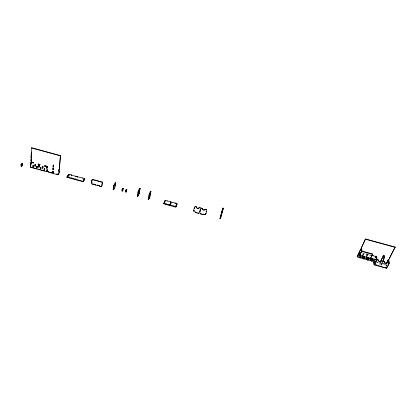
<?xml version="1.0" encoding="UTF-8"?>
<svg xmlns="http://www.w3.org/2000/svg" width="416" height="416" viewBox="0 0 416 416"><rect width="100%" height="100%" fill="white"/><g stroke="black" fill="none" stroke-linecap="round" stroke-linejoin="round"><path stroke-width="0.31" stroke-dasharray="2.08 1.56" d="M362.445 255.497L363.064 254.212L363.506 254.587M362.471 255.757L363.168 254.316L363.61 254.691L363.142 255.653M362.861 255.611L363.48 254.327M362.887 255.871L363.584 254.431M366.912 253.812L366.782 254.394L366.912 253.812L368.576 254.264L368.446 254.852L368.576 254.264M366.288 256.547L366.907 255.268L367.354 255.642M366.314 256.812L367.016 255.367L367.458 255.746L366.907 255.268M367.588 254.358L367.744 254.041L367.77 254.301M366.574 256.594L367.016 255.367M366.699 256.662L367.323 255.382M366.73 256.922L367.432 255.481M375.788 261.934L379.101 262.844L379.262 262.527L379.886 262.699L380.136 264.571M380.047 265.429L379.829 263.817L380.406 263.614L380.266 262.548L380.921 262.985L380.302 262.813L380.947 261.544M380.723 263.032L380.884 262.714M384.077 264.207L384.202 263.624L384.077 264.207L382.975 263.905M383.136 263.588L386.313 264.462L386.152 264.779L385.736 264.664L385.902 264.347M385.892 265.736L386.474 265.533L385.892 265.736L385.97 266.276M362.565 252.876L371.103 255.216M366.756 254.134L368.42 254.587M362.409 253.198L370.947 255.533M363.61 254.691L363.064 254.212M375.95 261.617L378.711 262.376M376.86 261.976L378.518 262.428M382.382 263.489L379.07 262.579L379.101 262.844M382.933 263.64L386.11 264.508L386.386 266.391M379.829 263.817L380.245 263.931M386.313 264.462L386.474 265.533M386.214 266.5L385.861 264.082L385.736 264.664M374.858 257.806L374.889 258.071M363.168 254.316L363.194 254.576"/><path stroke-width="0.62" d="M20.8 164.85L22.053 163.452L22.63 163.535L22.589 164.949L21.497 166.348L21.091 166.239L21.148 164.278M21.33 164.107L21.294 165.329L21.84 164.715L21.871 163.654L22.454 163.738L22.053 163.452M21.497 166.348L21.71 165.084L21.122 165.178L21.528 165.287M21.71 165.084L21.7 165.438L22.246 164.824L22.277 163.764M46.753 171.746L47.024 169.785L46.753 171.746L30.638 167.331L30.774 163.8L31.356 163.706L31.382 162.999L30.8 163.093L31.382 162.999M30.8 163.093L30.841 162.027L31.424 161.933L30.841 162.027M30.898 160.597L31.481 160.508L30.898 160.597L30.956 159.167L31.538 159.078L30.956 159.167M31.013 157.732L31.595 157.643L31.013 157.732L31.574 147.716L60.424 155.6L59.4 169.593L58.833 169.692L58.729 171.101L59.296 171.002L58.729 171.101M30.638 167.331L30.95 163.597M31.19 157.529L31.408 152.012M30.774 163.8L31.179 163.909L31.205 163.202M31.247 162.136L31.304 160.711M31.361 159.281L31.418 157.841M33.259 163.046L33.452 162.49L33.259 163.046L31.642 162.604L31.829 162.042L32.911 162.339M31.642 162.604L31.829 162.042M32.947 166.894L33.181 165.282L32.947 166.894L33.524 166.8L33.119 166.691M33.348 167.008L33.582 165.391M34.871 165.994L35.11 164.377L34.871 165.994L35.277 166.109L35.511 164.486L35.277 166.109M36.676 167.918L36.915 166.301L37.315 166.416L37.081 168.028L36.676 167.918L36.915 166.301M39.744 164.819L39.931 164.263L39.744 164.819L38.121 164.377L38.314 163.821M38.61 167.019L38.849 165.402L39.255 165.511L39.187 166.925L38.61 167.019L38.849 165.402M39.016 167.133L39.255 165.511M40.409 168.943L40.648 167.326L40.409 168.943L40.981 168.844L40.576 168.735M40.81 169.052L41.054 167.44M42.349 168.043L42.593 166.426L42.349 168.043L42.754 168.158L42.999 166.54L42.754 168.158M44.138 169.962L44.387 168.35L44.788 168.459L44.543 170.076L44.138 169.962L44.387 168.35M44.606 166.156L46.394 166.395L44.606 166.156L44.798 165.594M46.228 166.598L46.415 166.036L45.334 165.745M46.55 168.121L46.592 167.419L47.164 167.32L47.226 166.26L47.632 166.374L47.549 167.783L46.55 168.121L47.549 167.783M46.592 167.419L46.998 167.528L47.226 166.26M47.174 171.506L47.424 169.9L47.174 171.506L48.953 171.74L47.341 171.298M47.382 167.991L47.632 166.374M48.771 172.302L52.156 172.978L48.771 172.302L48.792 171.948M51.995 173.186L52.182 172.624M52.624 172.999L52.879 171.392L52.785 172.791L52.016 172.832M52.853 169.489L53.108 167.872L53.513 167.981L53.258 169.603L52.853 169.489L53.108 167.872M53.04 166.66L53.295 165.032L53.7 165.142L53.607 166.566L53.04 166.66L53.295 165.032M53.024 173.113L53.279 171.501L53.024 173.113L53.794 173.066L53.191 172.905M53.446 166.769L53.7 165.142M56.836 174.512L57.023 173.956L56.836 174.512L53.607 173.628L53.633 173.28M53.794 173.066L53.607 173.628M56.862 174.164L58.474 174.606L58.578 173.207L59.14 173.108L59.296 171.002M58.474 174.606L58.703 173.462M58.89 170.893L58.994 169.484L59.4 169.593M58.578 173.207L58.984 173.316L59.134 171.21M59.238 169.801L60.424 155.6M84.245 180.003L83.881 179.551L84.245 180.003L83.096 181.709L76.627 179.936L76.809 179.374L75.192 178.932L75.01 179.494L72.987 178.937L73.169 178.381L71.552 177.939L71.37 178.495L69.352 177.944L69.534 177.382L67.917 176.94L67.735 177.497L66.929 177.278L67.267 176.509L67.668 176.618L68.281 175.781L67.881 175.666L68.255 176.124L68.281 175.781M66.929 177.278L67.267 176.509M67.668 176.618L67.642 176.966L67.236 176.857M67.735 177.497L67.917 176.94M67.85 176.015L68.188 175.25L68.588 175.36L68.895 174.944L68.494 174.834L68.864 175.287M68.463 175.178L68.796 174.413L71.354 174.866L71.172 175.422L71.354 174.866M68.765 174.762L69.571 174.98L69.597 174.637M69.352 177.944L69.534 177.382M69.753 174.429L69.571 174.98M71.37 178.495L71.552 177.939M72.987 178.937L73.169 178.381M75.01 179.494L75.192 178.932M75.988 176.743L76.17 176.186L77.771 176.623L77.74 176.972M76.133 176.53L76.17 176.186M76.939 176.753L76.97 176.405M77.594 177.18L77.771 176.623M82.55 178.287L82.586 177.944L84.193 178.386L84.157 178.729M83.096 181.709L84.282 179.66M83.845 179.894L84.167 179.124L84.568 179.239L84.854 178.812L84.193 178.386M84.131 179.473L84.531 179.582L84.568 179.239M84.854 178.812L84.531 179.582M91.38 182.198L91.926 182.094L91.38 182.198L91.536 180.804L92.082 180.7L91.536 180.804M91.52 181.979L91.676 180.591M92.175 183.586L91.629 183.69L91.785 182.307M91.941 180.918L92.243 179.306L102.414 182.094L101.754 186.467L100.942 186.243L100.901 186.592L99.284 186.144L99.46 185.583L97.432 185.032L97.256 185.593L95.638 185.146L95.815 184.584L93.792 184.033L93.616 184.595L91.993 184.148L92.035 183.804M91.822 183.014L91.926 182.094M93.616 184.595L93.792 184.033M95.815 184.584L95.638 185.146M97.432 185.032L97.256 185.593M99.46 185.583L99.284 186.144M101.754 186.467L102.414 182.094M113.105 189.576L113.62 186.602L114.026 186.716L113.511 189.691L113.105 189.576L113.36 189.14L113.719 189.597L115.144 186.862L115.336 185.494L114.936 185.38M114.026 186.716L113.495 186.82L113.688 185.437L115.326 182.629L115.731 182.738L115.336 185.494M113.901 186.93L114.093 185.546L115.731 182.738M113.719 189.597L113.766 189.254L113.511 189.691M122.777 188.781L123.183 188.89L123.079 189.576L122.803 190.824L122.398 190.71A3.193 0.541 -74.6 0 1 121.914 189.847L122.574 188.406L122.928 188.859L123.167 188.422L122.762 188.313L122.522 188.75L122.574 188.406M122.803 190.824A3.193 0.541 -74.6 0 1 122.32 189.956L122.98 188.516M123.167 188.422L123.183 188.89M125.871 191.984A3.198 0.52 -74.6 0 1 125.601 190.856L126.251 189.415L126.604 189.868L126.251 189.415M126.058 191.714L126.464 191.823A3.198 0.515 -74.6 0 1 126.006 190.97L126.656 189.524M126.464 191.823L126.838 189.431L126.433 189.316L126.199 189.758M137.821 195.442L138.226 195.551L138.284 195.213L137.67 196.669L137.264 196.555L138.018 192.566L138.429 192.681L138.013 195.078L137.498 195.192M138.429 192.681L137.904 192.79L138.2 191.064L139.651 188.209L139.994 188.661L139.651 188.209M137.264 196.555L137.431 195.993L137.842 196.102M137.67 196.669L137.878 195.104M138.315 192.899L138.611 191.178L140.057 188.318M139.703 188.334L139.464 189.706L139.87 189.816L140.104 188.443L139.589 188.552M138.226 195.551L139.173 193.445L139.11 193.783L138.71 193.674M139.001 191.974L139.407 192.083L139.87 189.816M139.11 191.755L139.516 191.864L139.11 193.783M148.179 199.55L148.689 199.436L148.179 199.55L149.188 194.074L150.55 191.194L150.956 191.303L149.942 196.752L149.599 196.3L150.004 196.414L149.11 198.536L148.767 198.084L148.346 198.983L148.751 199.092L149.172 198.198L149.11 198.536M148.585 199.659L149.599 194.189L150.956 191.303M150.55 191.194L150.894 191.646M150.592 191.313L150.337 192.681L150.743 192.795M163.847 203.232L164.185 203.684L163.847 203.232L165.017 201.531L164.611 201.417L164.949 201.869L165.017 201.531M163.779 203.57L164.232 202.322M176.015 205.551L176.42 205.665L175.495 207.038L164.091 203.908L164.252 203.346M167.034 201.183L167.107 200.85L164.991 200.517L164.544 201.755M164.164 202.66L164.57 202.774L164.637 202.436M165.422 200.741L165.49 200.403M165.719 204.355L165.885 203.788L169.14 204.682L168.974 205.249M170.269 202.072L170.336 201.734L171.954 202.176L171.881 202.514M170.581 202.8L169.957 204.5L170.581 202.8L170.986 202.914L170.362 204.615L170.986 202.914M170.607 205.696L170.768 205.13L174.028 206.024L173.867 206.591M176.805 203.507L177.05 204.178L176.644 204.069L176.805 203.507L175.188 203.06L175.027 203.622L176.192 203.694M175.495 207.038L175.661 206.471M177.122 203.84L176.29 204.974L176.696 205.088L177.05 204.178M175.583 206.804L175.994 206.918L176.067 206.58M176.42 205.665L175.994 206.918M176.696 205.088L176.774 204.75M223.293 208.203L220.402 218.733L219.991 218.618L221.723 212.228L222.882 208.088L223.293 208.203L221.806 213.71L221.395 213.595M193.606 210.569L194.09 210.444L193.606 210.569L194.256 207.974L194.667 208.083L194.256 207.974M197.569 212.831L198.583 213.366L195.317 212.467L195.478 211.9L193.768 211.687L194.09 210.444M194.589 208.317L195.083 206.388L196.622 206.814A1.279 1.05 18.1 0 0 197.584 208.239A1.279 1.05 18.1 0 0 199.087 207.485L202.582 208.442A1.279 1.05 17.3 0 0 203.533 209.872A1.279 1.05 17.3 0 0 205.046 209.118L206.586 209.539L206.076 211.463L206.56 211.344L206.076 211.463M222.882 208.088L221.536 213.091M195.317 212.467L195.4 212.134M198.583 213.366L198.744 212.794L200.377 213.242M199.618 211.853L200.288 209.264L200.699 209.378L200.028 211.968L199.618 211.853L200.028 211.968M200.216 213.814L203.559 214.474L200.216 213.814L200.304 213.476M203.486 214.708L203.642 214.141L205.275 214.588L203.642 214.141M205.208 214.822L205.535 213.585L205.946 213.694L205.535 213.585M220.402 218.733L220.86 216.934L220.454 216.824L219.991 218.618M205.873 213.928L206.56 211.344M206.586 209.539L204.974 209.352A1.284 1.05 17.3 0 1 203.46 210.106A1.284 1.05 17.3 0 1 202.509 208.676L199.014 207.719A1.284 1.05 18.1 0 1 197.506 208.473A1.284 1.05 18.1 0 1 196.544 207.043L195.083 206.388M175.937 205.889L176.368 204.641M174.028 206.024L175.568 206.7M175.188 203.06L171.954 202.176M170.768 205.13L169.047 204.911M170.336 201.734L167.107 200.85M165.885 203.788L164.159 203.57M164.57 202.774L164.949 201.869M164.611 201.417L164.991 200.517M149.386 195.681L148.975 195.567M374.098 261.217L374.13 261.482L357.157 256.828L365.492 238.966L395.153 247.073L388.788 259.693L389.329 263.182L386.667 268.284L374.13 264.846L373.682 261.102M357.157 256.828L358.654 253.37M359.398 253.1L358.982 252.985L359.44 252.018M361.062 249.283L360.646 249.168L360.053 250.728L360.032 250.463L360.448 250.578M365.492 238.966L361.291 248.128L361.707 248.243M359.486 252.543L359.33 252.866L359.289 252.34L359.705 252.455M359.533 253.068L359.564 255.502L376.35 260.099L376.074 256.318M359.424 253.916L359.419 251.758L359.835 251.872M359.518 254.972L359.674 254.649L359.72 255.174L360.558 255.408L360.402 255.731M359.564 255.502L361.582 251.269L361.265 247.868L361.681 247.983L362.003 251.389L361.379 252.694L360.937 252.314L360.313 253.614L360.76 253.994L360.136 255.289M360.35 255.658L359.866 256.672L359.98 257.988L360.396 258.102L360.859 257.14L360.417 256.766L360.261 257.083L360.833 256.88M360.355 256.625L360.766 255.772M360.677 257.197L361.067 255.45M359.98 257.988L360.417 256.766M362.211 255.601L362.081 256.188L362.055 255.923M362.804 256.329L362.96 256.006L362.518 257.234L362.934 257.348L363.402 256.386L362.986 256.272M364.161 256.448L363.776 257.561L364.187 257.676L364.603 256.823M364.39 256.282L363.698 257.722L363.823 259.043L364.239 259.158L364.707 258.196L364.265 257.816L364.109 258.138L364.681 257.93M364.109 258.138L364.494 256.386M363.823 259.043L364.265 257.816M366.314 256.812L366.371 258.289L366.787 258.404L367.229 257.182L367.073 257.499M366.371 258.289L366.839 257.327L367.255 257.442M368.082 257.208L367.952 257.8L367.926 257.53M368.529 258.986L367.957 259.194L368.113 258.872L368.555 259.251L368.087 260.208L367.671 260.094L367.531 258.773L368.025 257.764M367.994 258.461L367.947 258.887L367.531 258.773M368.373 259.308L368.758 257.556M367.671 260.094L368.113 258.872M369.632 258.258L369.793 257.936L376.511 259.776M361.977 251.124L372.518 254.01L370.224 259.345L370.64 259.459L371.114 258.502M370.51 258.44L372.518 254.01M372.377 260.042L372.221 260.359L372.128 259.563L372.601 258.606L372.185 258.492L371.805 260.244L371.961 259.927L372.408 260.307L371.935 261.264L371.519 261.149L371.363 259.823L372.076 258.388M371.519 261.149L371.961 259.927M373.719 261.368L374.478 259.516L373.844 260.785L373.844 262.434L374.26 262.548M375.825 257.53L376.241 257.644L376.08 257.967L375.664 257.852L375.757 257L376.173 257.114L376.012 257.436L376.267 256.261L376.688 256.376L377.125 259.839L376.319 261.446L375.866 261.061L374.738 263.302L375.19 263.687L374.551 264.961L374.13 263.182L373.968 263.5L374.384 263.614M374.26 264.259L374.098 264.576L374.514 264.69M374.13 264.846L376.709 259.724L376.267 256.261M376.345 264.831L376.22 265.418L376.184 265.148L378.971 265.912M383.209 255.835L382.808 256.958M383.188 261.243A3.734 1.118 -74.9 0 0 384.296 257.327L384.322 256.818A3.734 1.118 -74.9 0 0 384.046 255.46L383.63 255.346L380.531 261.43L380.494 261.165M383.224 257.072L384.046 255.46M381.358 266.204L381.233 266.791L381.196 266.521L384.576 267.712L384.743 267.394L386.412 267.852L386.376 267.582M388.788 259.693L388.372 259.579L386.558 263.084L386.516 262.813M389.178 258.596L395.153 247.073M386.792 267.696L386.667 268.284M126.604 189.868L126.838 189.431M115.128 184.007L115.409 184.335M100.901 186.592L100.942 186.243M83.881 179.551L84.167 179.124M82.586 177.944L77.626 176.836M76.627 179.936L75.161 179.28M67.881 175.666L68.188 175.25M68.494 174.834L68.796 174.413M53.258 169.603L53.014 169.281M44.543 170.076L44.309 169.759M37.081 168.028L37.253 167.825L36.847 167.71M38.121 164.377L39.915 164.616M21.091 166.239L22.001 165.214M31.392 147.914L60.263 155.802M365.518 239.221L395.2 247.333M222.472 209.544L222.882 209.654M222.482 209.628L222.893 209.742M222.414 209.778L222.82 209.888M53.134 165.24L53.539 165.35M360.672 249.428L361.088 249.543M383.885 255.783L383.427 255.403M221.723 212.228L222.128 212.337M150.233 192.904L150.639 193.014M221.66 212.462L222.071 212.571M53.201 166.452L53.607 166.566M383.88 257.104L384.301 257.218M361.582 251.269L372.554 254.275M138.2 191.064L138.611 191.178M149.188 194.074L149.599 194.189M31.652 162.245L33.275 162.692M38.137 164.024L39.759 164.466M44.626 165.797L46.249 166.244M47.06 166.468L47.466 166.577M52.946 168.08L53.352 168.189M371.732 255.388L376.106 256.584M382.574 258.357L382.117 257.977L381.503 259.522M149.958 194.724L150.363 194.834L149.854 194.948M31.814 162.401L33.436 162.843M375.528 256.792L375.95 256.906M92.102 179.525L102.279 182.312M113.688 185.437L114.093 185.546M359.372 252.84L358.982 252.985M34.934 164.58L35.339 164.694M38.678 165.61L39.083 165.719M42.422 166.634L42.827 166.743M387.962 261.29L387.504 260.91L388.164 259.631L388.206 259.896M122.33 188.843L122.736 188.952M126.012 189.852L126.417 189.961M71.204 175.074L76.019 176.394M122.278 189.186L122.684 189.301M125.96 190.195L126.365 190.304M126.745 190.58L126.22 190.689L126.625 190.798M35.048 165.792L35.448 165.901M38.782 166.816L39.187 166.925M42.515 167.84L42.921 167.95M377.094 259.568L378.669 260A1.357 1.03 -2.8 0 0 379.402 261.383A1.357 1.03 -2.8 0 0 381.191 260.692L384.764 261.674A1.362 1.024 -3.2 0 0 385.492 263.052A1.362 1.024 -3.2 0 0 387.291 262.366L388.866 262.798M138.325 194.215L138.731 194.329M170.508 203.138L170.914 203.252M33.004 165.485L33.41 165.594M36.743 166.509L37.144 166.618M40.477 167.534L40.882 167.643M44.216 168.558L44.621 168.667M121.914 189.847L122.32 189.956M125.601 190.856L126.006 190.97M376.709 259.724L378.706 260.27A1.357 1.03 -2.7 0 0 379.439 261.654A1.357 1.03 -2.7 0 0 381.228 260.962L384.805 261.94A1.362 1.024 -3.1 0 0 385.533 263.323A1.362 1.024 -3.1 0 0 387.327 262.636L389.329 263.182M138.268 194.558L138.668 194.667M149.12 197.532L149.526 197.642M362.237 255.866L364.333 256.443L364.307 256.173M368.113 257.478L365.83 256.958M68.156 175.599L68.557 175.708M113.428 187.985L113.833 188.094M220.366 217.287L220.771 217.396M46.857 169.993L47.258 170.108M52.712 171.6L53.118 171.709M113.298 188.204L113.708 188.313M220.303 217.521L220.714 217.636M137.608 194.969L138.013 195.078M148.533 197.964L148.944 198.073M113.818 188.609L114.218 188.724M148.429 198.188L148.834 198.297M170.03 204.162L170.435 204.277M220.178 217.906L220.584 218.02M360.61 256.407L360.194 256.292L360.261 257.083M364.031 257.348L364.447 257.462L364.525 258.253M368.285 258.513L367.869 258.398L367.957 259.194M371.712 259.449L372.128 259.563M220.085 218.239L220.49 218.353M368.025 258.726L367.583 258.346M371.857 259.776L371.415 259.397M371.363 259.823L371.779 259.938M360.443 257.026L360.859 257.14M364.291 258.081L364.707 258.196M368.139 259.137L368.555 259.251M371.992 260.192L372.408 260.307M57.559 174.101L58.635 174.398M66.955 176.93L67.766 177.154M69.384 177.596L71.401 178.147M73.018 178.589L75.041 179.145M76.658 179.587L83.132 181.36M93.652 184.246L95.68 184.803M97.297 185.245L99.325 185.801M373.875 261.05L374.291 261.165M21.84 164.715L22.246 164.824M30.81 167.123L37.008 168.823M38.246 169.161L40.102 169.671M41.345 170.014L44.439 170.862M67.891 177.289L69.503 177.731M71.526 178.282L73.138 178.729M92.674 184.08L93.751 184.376M137.374 196.331L137.779 196.446M195.395 212.238L196.482 212.534M357.136 256.568L360.199 257.405M361.426 257.743L369.392 259.927M370.62 260.265L372.46 260.77M22.188 164.835L22.589 164.949M373.906 262.969L374.322 263.078M376.381 265.101L374.676 264.373M381.394 266.474L379.527 266.063M388.372 259.579L388.908 263.068L388.071 264.67L388.492 264.784L388.45 264.514L387.327 267.015L386.911 266.9L386.246 268.169L386.209 267.899M387.291 262.366L387.327 262.636M386.932 262.928L386.974 263.198M384.764 261.674L384.805 261.94M381.191 260.692L381.228 260.962M378.669 260L378.706 260.27M375.242 256.09L375.274 256.355M375.159 263.416L375.19 263.687M373.573 255.637L373.604 255.897M370.074 258.024L370.224 259.345M367.994 259.324L368.087 260.208M366.652 257.083L366.787 258.404M364.151 256.5L364.177 256.766M364.161 257.41L364.187 257.676M362.393 255.918L362.518 257.234M360.734 253.729L360.76 253.994M359.918 256.251L359.939 256.511M359.45 254.176A3.25 0.837 -74.8 0 1 358.218 254.592M375.18 259.444A3.25 0.931 -74.8 0 1 374.525 259.386M375.466 259.662A3.25 0.936 -74.8 0 1 374.878 259.34M359.585 254.769A3.25 0.837 -74.8 0 1 358.634 254.706M383.63 255.346A3.734 1.118 -74.9 0 1 383.906 256.703L383.874 257.213A3.734 1.118 -74.9 0 1 382.767 261.123M221.198 215.665L220.953 216.606L220.548 216.492L220.792 215.556L221.198 215.665M221.572 214.339L221.104 214.458L221.572 214.339M221.432 215.056L220.958 215.176L221.432 215.056M222.503 211L222.035 211.12L222.503 211M223.257 208.307L222.789 208.426L223.257 208.307M382.148 262.678L381.004 264.919L381.42 265.034L382.569 262.792L382.148 262.678"/></g></svg>
